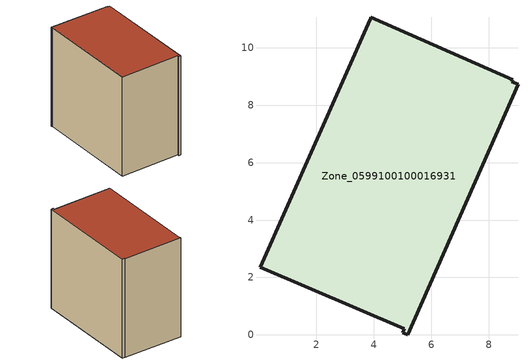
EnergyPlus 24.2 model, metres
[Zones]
Zone_0599100100016931
 floor ground (C_G): 3.88,11.06 8.84,8.88 8.81,8.82 9.02,8.73 5.17,0 5.01,0.07 5.07,0.21 0.03,2.35 3.86,10.99 z0
 wall outside (C_F): 5.01,0.07 5.17,0 9.02,8.73 8.81,8.82 8.84,8.88 3.88,11.06 3.86,10.99 0.03,2.35 5.07,0.21 5.01,0.07 z0:9.12
 roof outside (C_R): 8.84,8.88 3.88,11.06 3.86,10.99 0.03,2.35 5.07,0.21 5.01,0.07 5.17,0 9.02,8.73 8.81,8.82 z9.12
[BUILDING]
Pand.0599100100016931: North Axis=0; Terrain=City; Loads Convergence Tolerance Value=0.04; Temperature Convergence Tolerance Value=0.4; Solar Distribution=FullExterior; Maximum Number of Warmup Days=25; Minimum Number of Warmup Days=1
[Site:Location]
Rotterdam.The.Hague.AP_ZH_NLD Design_Conditions: Latitude=51.96; Longitude=4.45; Time Zone=1; Elevation=-4.5
[SITE:GROUNDTEMPERATURE:BUILDINGSURFACE]
18, 18, 18, 18, 18, 18, 18, 18, 18, 18, 18, 18
[MATERIAL] Thermal Absorptance=0.9; Solar Absorptance=0.7; Visible Absorptance=0.7
Name | Roughness | Thickness | Conductivity | Density | Specific Heat
G.TC.2015-2018 | MediumSmooth | 0.15 | 0.0428571 | 540 | 1210
F.TC.2015-2018 | Rough | 0.3 | 0.0666667 | 1920 | 840
R.TC.2015-2018 | MediumRough | 0.2 | 0.0333333 | 1500 | 1000
[CONSTRUCTION]
C_G: G.TC.2015-2018
C_F: F.TC.2015-2018
C_R: R.TC.2015-2018
[ZONE]
Zone_0599100100016931: Type=1; Multiplier=1; Ceiling Height=Autocalculate; Volume=Autocalculate; Floor Area=autocalculate; Part of Total Floor Area=Yes
[ZONEINFILTRATION:DESIGNFLOWRATE]
Infil_Zone_0599100100016931: Zone or ZoneList or Space or SpaceList=Zone_0599100100016931; Schedule=AlwaysOn; Design Flow Rate Calculation Method=Flow/Area; Flow Rate per Floor Area=0.0015; Constant Term Coefficient=1; Temperature Term Coefficient=0; Velocity Term Coefficient=0; Velocity Squared Term Coefficient=0
[HVACTEMPLATE:ZONE:IDEALLOADSAIRSYSTEM]
Zone_0599100100016931: Maximum Heating Supply Air Temperature=50; Minimum Cooling Supply Air Temperature=13; Maximum Heating Supply Air Humidity Ratio=0.0156; Minimum Cooling Supply Air Humidity Ratio=0.0077; Heating Limit=NoLimit; Cooling Limit=NoLimit; Dehumidification Control Type=ConstantSensibleHeatRatio; Cooling Sensible Heat Ratio=0.7; Dehumidification Setpoint=60; Humidification Control Type=None; Humidification Setpoint=30; Outdoor Air Method=None; Outdoor Air Flow Rate per Person=0.00944; Outdoor Air Flow Rate per Zone Floor Area=0; Outdoor Air Flow Rate per Zone=0; Demand Controlled Ventilation Type=None; Outdoor Air Economizer Type=NoEconomizer; Heat Recovery Type=None; Sensible Heat Recovery Effectiveness=0.7; Latent Heat Recovery Effectiveness=0.65
[ZONECONTROL:THERMOSTAT]
ThermostatControl_Zone_0599100100016931: Zone or ZoneList=Zone_0599100100016931; Control Type Schedule=DualSetpointControlType; Control 1=Thermostat_Zone_0599100100016931; Temperature Difference Between Cutout And Setpoint=0
[THERMOSTATSETPOINT:DUALSETPOINT]
Thermostat_Zone_0599100100016931: Heating Setpoint Temperature Schedule=HeatingSetpoint_Zone_0599100100016931; Cooling Setpoint Temperature Schedule=CoolingSetpoint_Zone_0599100100016931
[SCHEDULE:COMPACT]
HeatingSetpoint_Zone_0599100100016931: Through: 12/31, For: AllDays, Until: 24:00, 21
CoolingSetpoint_Zone_0599100100016931: Through: 12/31, For: AllDays, Until: 24:00, 24
DualSetpointControlType: Through: 12/31, For: AllDays, Until: 24:00, 4
AlwaysOn: Through: 12/31, For: AllDays, Until: 24:00, 1
